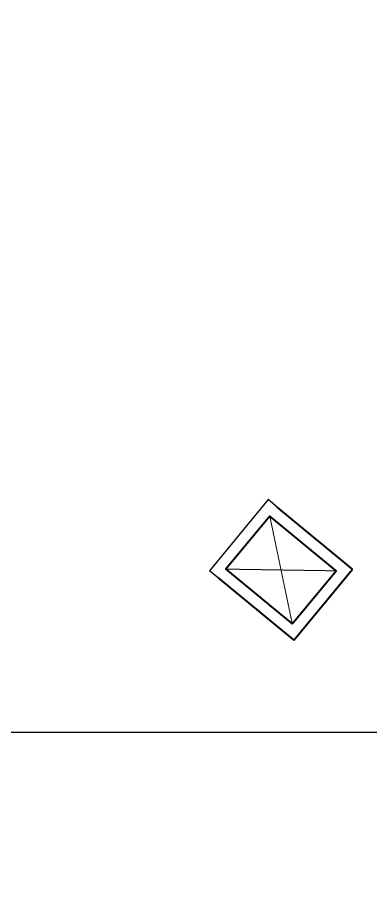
# Model space of a CAD drawing. Header units: millimetres. Extents: x -1307397 to 11565522512, y -626897 to 1138105.
# Drawn here: x -69491 to -64351, y 100816 to 113382 of the extents above; entities that cross this region are included whole.
import ezdxf

# ---------------------------------------------------------------- set-up
doc = ezdxf.new("R2010")
doc.units = ezdxf.units.MM
doc.header["$MEASUREMENT"] = 0
doc.linetypes.add('Xref_NT1+NT2_MBDV Cot vach_220729$0$DASH', pattern=[0.35, 0.25, -0.1])
doc.linetypes.add('Xref_NT1+NT2_MBDV Cot vach_220729$0$HIDDEN', pattern=[0.375, 0.25, -0.125])
for name, color, linetype, lineweight in [('KT-Net cat', 1, 'Continuous', 40), ('Xref_NT1+NT2_MBDV Cot vach_220729$0$Level 15', 7, 'Continuous', 0), ('Xref_NT1+NT2_MBDV Cot vach_220729$0$SPE-MEP-HVAC', 140, 'Continuous', 0)]:
    doc.layers.add(name, color=color, linetype=linetype, lineweight=lineweight)
for name, color, linetype in [('SPE-MEP-Electric', 210, 'Continuous'), ('Xref_NT1+NT2_MBDV Cot vach_220729$0$KC-Betong', 6, 'Continuous'), ('Xref_NT1+NT2_MBDV Cot vach_220729$0$KT-Tuong', 1, 'Continuous')]:
    doc.layers.add(name, color=color, linetype=linetype)
doc.styles.get("Standard").update_dxf_attribs({"font": 'arial.ttf'})
doc.dimstyles.new('SPE-DIM150', dxfattribs={"dimscale": 150, "dimtxt": 2.5, "dimasz": 2.5, "dimexe": 1.25, "dimexo": 0.625, "dimtad": 1, "dimdec": 0, "dimtxsty": 'Standard', "dimcen": 2.5, "dimadec": 0, "dimazin": 0, "dimtfac": 1, "dimtdec": 0, "dimtmove": 0, "dimatfit": 3, "dimldrblk": 'CLOSEDBLANK', "dimfxl": 1, "dimarcsym": 0})

# ---------------------------------------------------------------- blocks, each defined once
blk = doc.blocks.new('Xref_NT1+NT2_MBDV Cot vach_220729$0$Luoi truc NT')
at = {"layer": 'Xref_NT1+NT2_MBDV Cot vach_220729$0$Level 15', "color": 240, "linetype": 'Xref_NT1+NT2_MBDV Cot vach_220729$0$DASH', "lineweight": 13, "ltscale": 10, "true_color": 0xed1f24, "elevation": 0, "flags": 128}
blk.add_lwpolyline([(1348755, 125791), (1343211, 146894), (1334802, 149799), (1323306, 141086), (1299857, 123195), (1276240, 106123, 0.685011), (1309559, -18492), (1330348, -20692), (1371996, -19376), (1378307, -11303), (1348755, 125791)], format="xyb", close=True, dxfattribs=at)
at = {"layer": 'Xref_NT1+NT2_MBDV Cot vach_220729$0$Level 15', "color": 152, "linetype": 'Xref_NT1+NT2_MBDV Cot vach_220729$0$DASH', "lineweight": 13, "ltscale": 10, "true_color": 0x2776bb, "elevation": 0, "flags": 128}
blk.add_lwpolyline([(1342918, 124396), (1338222, 142269), (1335872, 143081), (1326938, 136310), (1303434, 118378), (1279767, 101270, 0.684877), (1310199, -12526), (1330570, -14682), (1368999, -13468), (1371849, -9821)], format="xyb", close=True, dxfattribs=at)
blk = doc.blocks.new('_ClosedBlank')
at = {"linetype": 'ByBlock', "lineweight": -2}
for p, q in [((-1, 0.167), (0, 0)), ((-1, 0.167), (-1, -0.167)), ((0, 0), (-1, -0.167))]:
    blk.add_line(p, q, dxfattribs=at)
blk = doc.blocks.new('A$C16B9592A')
at = {"layer": 'KT-Net cat'}
for p, q in [((24469, 4981, 0), (23374, 5885, 0)), ((24230, 4958, 0), (23266, 5754, 0)), ((22629, 4983, 0), (23593, 4187, 0)), ((23593, 4187, 0), (24230, 4958, 0)), ((23616, 3948, 0), (24469, 4981, 0)), ((22521, 4852, 0), (23616, 3948, 0))]:
    blk.add_line(p, q, dxfattribs=at)
at = {"layer": 'KT-Net cat', "elevation": 0}
blk.add_lwpolyline([(23593, 4187), (24230, 4958), (23266, 5754), (22629, 4983)], close=True, dxfattribs=at)
at = {"layer": 'Xref_NT1+NT2_MBDV Cot vach_220729$0$KT-Tuong'}
for p, q in [((23243, 5994, 0), (22390, 4960)), ((23374, 5885, 0), (23243, 5994, 0)), ((22521, 4852, 0), (22390, 4960))]:
    blk.add_line(p, q, dxfattribs=at)
at = {"layer": 'Xref_NT1+NT2_MBDV Cot vach_220729$0$SPE-MEP-HVAC', "linetype": 'Xref_NT1+NT2_MBDV Cot vach_220729$0$HIDDEN', "ltscale": 5}
for p, q in [((23266, 5754, 0), (23593, 4187)), ((24230, 4958, 0), (22629, 4983, 0))]:
    blk.add_line(p, q, dxfattribs=at)
at = {"layer": 'Xref_NT1+NT2_MBDV Cot vach_220729$0$SPE-MEP-HVAC', "elevation": 0}
blk.add_lwpolyline([(23266, 5754), (24230, 4958), (23593, 4187), (22629, 4983)], close=True, dxfattribs=at)
blk = doc.blocks.new('A$C691A41ED')
at = {"layer": 'SPE-MEP-Electric'}
blk.add_leader([(38571, 1530843), (74666, 1530843)], dimstyle='SPE-DIM150', override={"dimtad": 0}, dxfattribs=at)

msp = doc.modelspace()

# ---------------------------------------------------------------- block references
at = {"layer": 'KT-Net cat'}
msp.add_blockref('A$C16B9592A', (-89084.4, 100377.4), dxfattribs=at)
at = {"layer": 'SPE-MEP-Electric'}
msp.add_blockref('A$C691A41ED', (-116173.4, -1427854.4, 0), dxfattribs=at)
at = {"layer": 'Xref_NT1+NT2_MBDV Cot vach_220729$0$KC-Betong'}
msp.add_blockref('Xref_NT1+NT2_MBDV Cot vach_220729$0$Luoi truc NT', (-1371996.4, 19375.9), dxfattribs=at)

doc.saveas('drawing.dxf')
